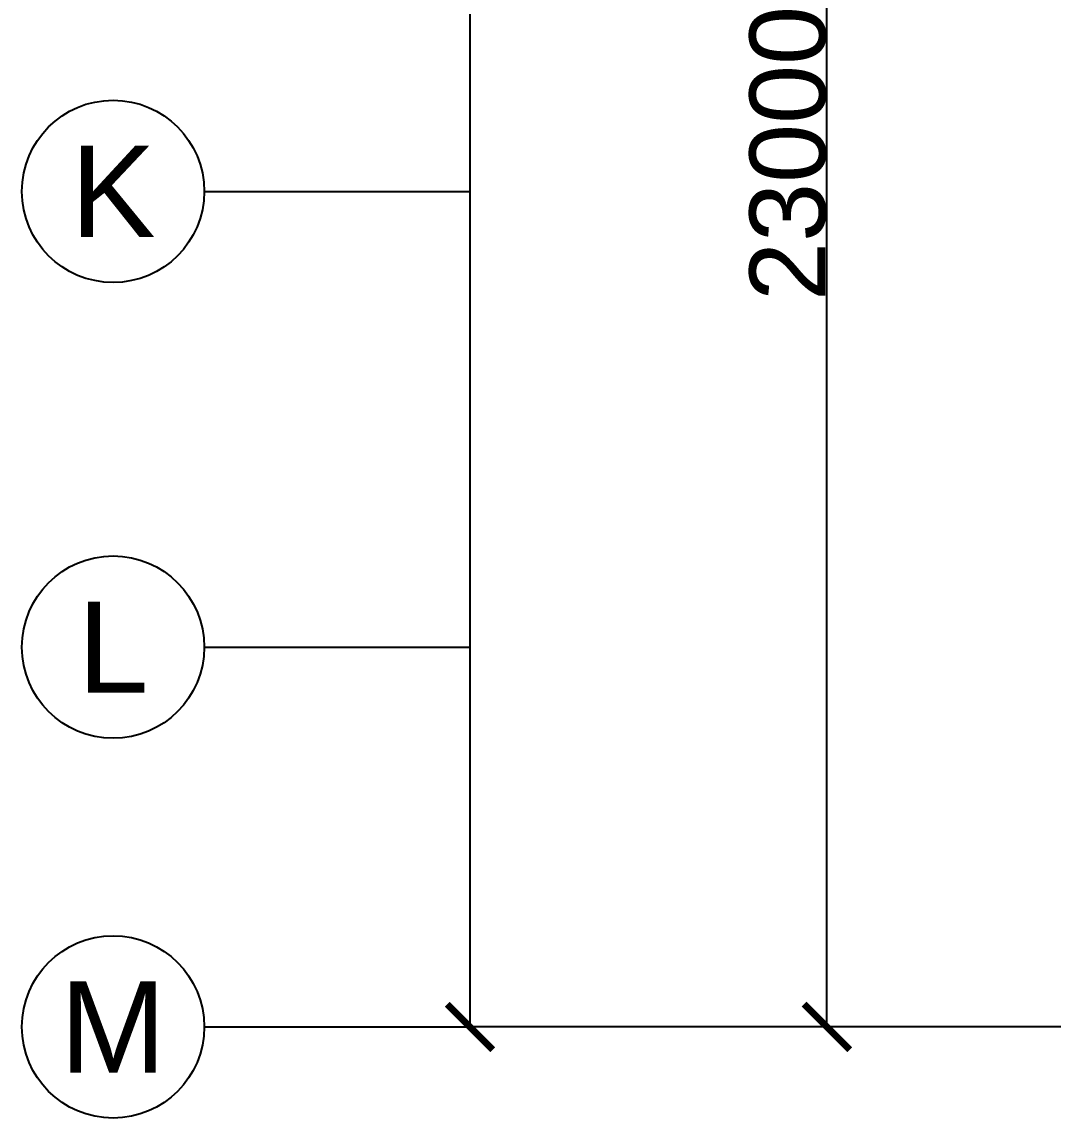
# Model space of a CAD drawing. Header units: millimetres. Extents: x 3339 to 2017737, y 4955 to 2748989.
# Drawn here: x 1406630 to 1420207, y 1237510 to 1251940 of the extents above; entities that cross this region are included whole.
import ezdxf

# ---------------------------------------------------------------- set-up
doc = ezdxf.new("R2010")
doc.units = ezdxf.units.MM
doc.header["$LTSCALE"] = 30
doc.layers.add('DIM LINES', color=7, linetype='Continuous')
doc.styles.get("Standard").update_dxf_attribs({"font": 'arial.ttf'})
doc.dimstyles.new('GREEN', dxfattribs={"dimtxt": 1000, "dimasz": 600, "dimexe": 0.18, "dimexo": 0.0625, "dimgap": 0.09, "dimtad": 2, "dimdec": 0, "dimzin": 0, "dimdsep": 46, "dimtxsty": 'Standard', "dimblk": 'ARCHTICK', "dimcen": 0.09, "dimclrd": 3, "dimclre": 3, "dimclrt": 2, "dimadec": 0, "dimazin": 0, "dimtfac": 1, "dimtdec": 0, "dimtofl": 0, "dimtmove": 0, "dimatfit": 3, "dimfxl": 1, "dimtolj": 1, "dimtzin": 0, "dimarcsym": 0})

# ---------------------------------------------------------------- blocks, each defined once
blk = doc.blocks.new('_ArchTick')
at = {"color": 0, "linetype": 'ByBlock', "const_width": 0.15}
blk.add_lwpolyline([(-0.5, -0.5), (0.5, 0.5)], dxfattribs=at)
blk = doc.blocks.new('*D605')
at = {"layer": 'Defpoints', "color": 0, "transparency": 16777216}
for p in [(1412530, 1308509), (1429240, 1308509), (1429240, 1238709)]:
    blk.add_point(p, dxfattribs=at)
at = {"layer": 'DIM LINES', "color": 3, "linetype": 'ByBlock', "lineweight": -2, "transparency": 16777216}
for p, q in [((1429240, 1308509), (1412530, 1308509)), ((1412530, 1238709), (1412530, 1308509)), ((1429240, 1238709), (1412530, 1238709))]:
    blk.add_line(p, q, dxfattribs=at)
at = {"layer": 'DIM LINES', "color": 3, "lineweight": -2, "transparency": 16777216, "xscale": 600, "yscale": 600, "zscale": 600}
for p, rotation in [((1412530, 1308509), 90), ((1412530, 1238709), 270)]:
    blk.add_blockref('_ArchTick', p, dxfattribs=dict(at, rotation=rotation))
at = {"layer": 'DIM LINES', "color": 2, "transparency": 16777216, "insert": (1412020, 1273609), "char_height": 1000, "attachment_point": 5, "rotation": 90}
blk.add_mtext('\\A1;69800', dxfattribs=at)
blk = doc.blocks.new('*D638')
at = {"layer": 'Defpoints', "color": 0, "transparency": 16777216}
for p in [(1417228, 1261709), (1429240, 1261709), (1429240, 1238709)]:
    blk.add_point(p, dxfattribs=at)
at = {"layer": 'DIM LINES', "color": 3, "linetype": 'ByBlock', "lineweight": -2, "transparency": 16777216}
for p, q in [((1429240, 1261709), (1417228, 1261709)), ((1417228, 1238709), (1417228, 1261709)), ((1429240, 1238709), (1417228, 1238709))]:
    blk.add_line(p, q, dxfattribs=at)
at = {"layer": 'DIM LINES', "color": 3, "lineweight": -2, "transparency": 16777216, "xscale": 600, "yscale": 600, "zscale": 600}
for p, rotation in [((1417228, 1261709), 90), ((1417228, 1238709), 270)]:
    blk.add_blockref('_ArchTick', p, dxfattribs=dict(at, rotation=rotation))
at = {"layer": 'DIM LINES', "color": 2, "transparency": 16777216, "insert": (1416717, 1250209), "char_height": 1000, "attachment_point": 5, "rotation": 90}
blk.add_mtext('\\A1;23000', dxfattribs=at)

msp = doc.modelspace()

# ---------------------------------------------------------------- linework, layer by layer
for p, q in [((1409030.139, 1249709.537), (1412530.139, 1249709.537)), ((1409030.139, 1243709.537), (1412530.139, 1243709.537)), ((1409030.139, 1238709.537), (1412530.139, 1238709.537))]:
    msp.add_line(p, q)
at = {"color": 1}
for centre in [(1407830.139, 1249709.537), (1407830.139, 1243709.537), (1407830.139, 1238709.537)]:
    msp.add_circle(centre, 1200, dxfattribs=at)

# ---------------------------------------------------------------- texts
at = {"color": 1, "char_height": 1200, "attachment_point": 5}
for s, insert in [('\\pxt1;K', (1407830.139, 1249709.537)), ('\\pxt1;L', (1407830.139, 1243709.537)), ('\\pxt1;M', (1407830.139, 1238709.537))]:
    msp.add_mtext_dynamic_manual_height_columns(s, width=2400, gutter_width=1, heights=[2400], dxfattribs=dict(at, insert=insert))

# ---------------------------------------------------------------- dimensions: what is measured, and where the dimension line sits
at = {"layer": 'DIM LINES', "color": 0}
for base, p2, picture, middle in [((1412530.319, 1308509.357), (1429240.35, 1308509.357), '*D605', (1412019.656, 1273609.357)), ((1417227.976, 1261709.357), (1429240.35, 1261709.357), '*D638', (1416716.972, 1250209.357))]:
    dim = msp.add_linear_dim(base=base, p1=(1429240.35, 1238709.357), p2=p2, angle=90, dimstyle='GREEN', dxfattribs=at)
    dim.commit()
    dim.dimension.update_dxf_attribs({"geometry": picture, "text_midpoint": middle})

doc.saveas('drawing.dxf')
